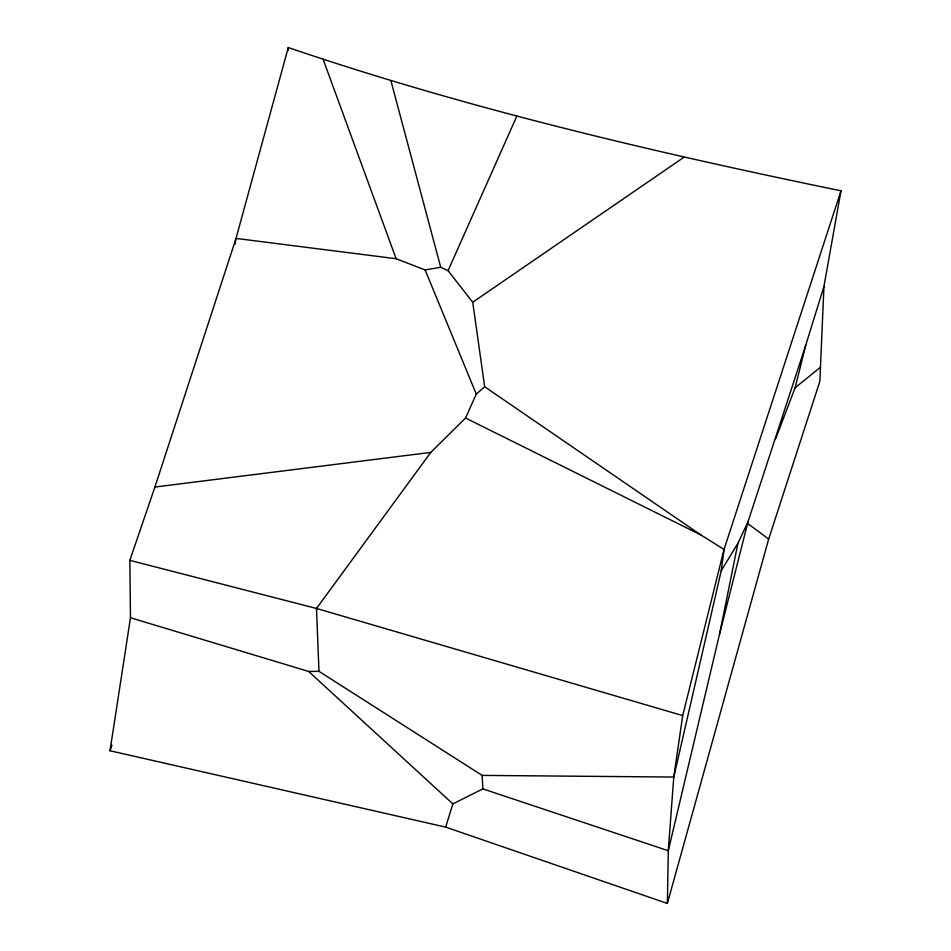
<?xml version="1.0" encoding="UTF-8"?>
<svg xmlns="http://www.w3.org/2000/svg" width="951" height="951" viewBox="0 0 951 951"><rect width="100%" height="100%" fill="white"/><g stroke="black" fill="none" stroke-linecap="round" stroke-linejoin="round"><path stroke-width="1.43" d="M823.946 286.406L819.857 381.351L768.67 539.086L667.364 903.45L445.662 827.12L110.007 750.755L130.477 617.77L129.835 560.353L154.906 487.043L236.014 238.416L288.272 47.55C468.665 108.913 654.55 152.398 840.993 190.818L823.946 286.406L805.747 345.201L747.962 521.885L737.94 543.259L721.238 570.707L673.772 777.05L668.291 850.729L667.364 903.45M288.094 50.474L288.272 47.55M721.238 570.707L724.044 549.44L840.993 190.818M445.662 827.12L452.854 803.892L482.858 788.878L668.291 850.729L719.479 634.436L747.962 521.885M234.968 244.264L236.014 238.416L396.127 258.731L425.109 269.941L440.729 267.29L448.064 270.666L472.73 302.24L484.665 386.736L700.816 534.926L724.044 549.44L682.699 715.592L673.772 777.05L482.133 775.398L318.977 671.347L308.635 671.43L130.477 617.77M719.479 634.436L737.94 543.259M775.659 438.72L795.131 387.758L805.747 345.201M110.007 750.755L111.945 745.168M448.064 270.666L516.762 116.284M318.977 671.347L316.493 608.462L430.779 452.403L465.538 418.012L476.285 394.118L484.665 386.736M795.131 387.758L820.083 367.561M472.73 302.24L683.852 157.319M154.906 487.043L430.779 452.403M129.835 560.353L316.493 608.462L682.699 715.592M465.538 418.012L700.816 534.926M747.724 523.525L768.67 539.086M308.635 671.43L452.854 803.892M425.109 269.941L476.285 394.118M323.078 59.176L396.127 258.731M390.909 80.728L440.729 267.29M482.133 775.398L482.858 788.878"/></g></svg>
